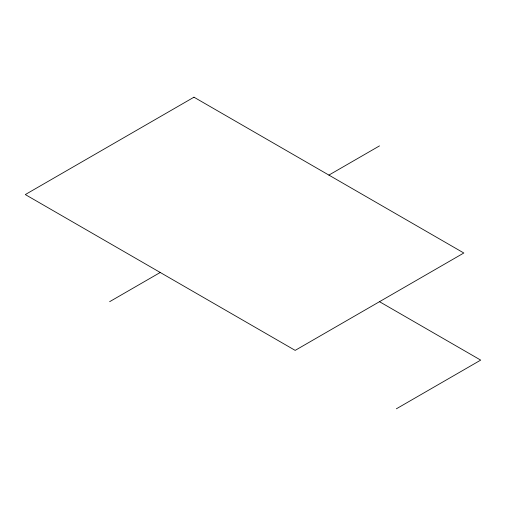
<?xml version="1.0" encoding="UTF-8"?>
<svg xmlns="http://www.w3.org/2000/svg" width="506" height="506" viewBox="0 0 506 506"><rect width="100%" height="100%" fill="white"/><g stroke="black" fill="none" stroke-linecap="round" stroke-linejoin="round"><path stroke-width="0.76" d="M109.631 301.69L160.231 272.475M328.9 175.095L379.5 145.886M396.369 408.804L480.7 360.114L379.5 301.69M193.969 97.196L25.3 194.57L295.169 350.38L463.831 253L193.969 97.196"/></g></svg>
